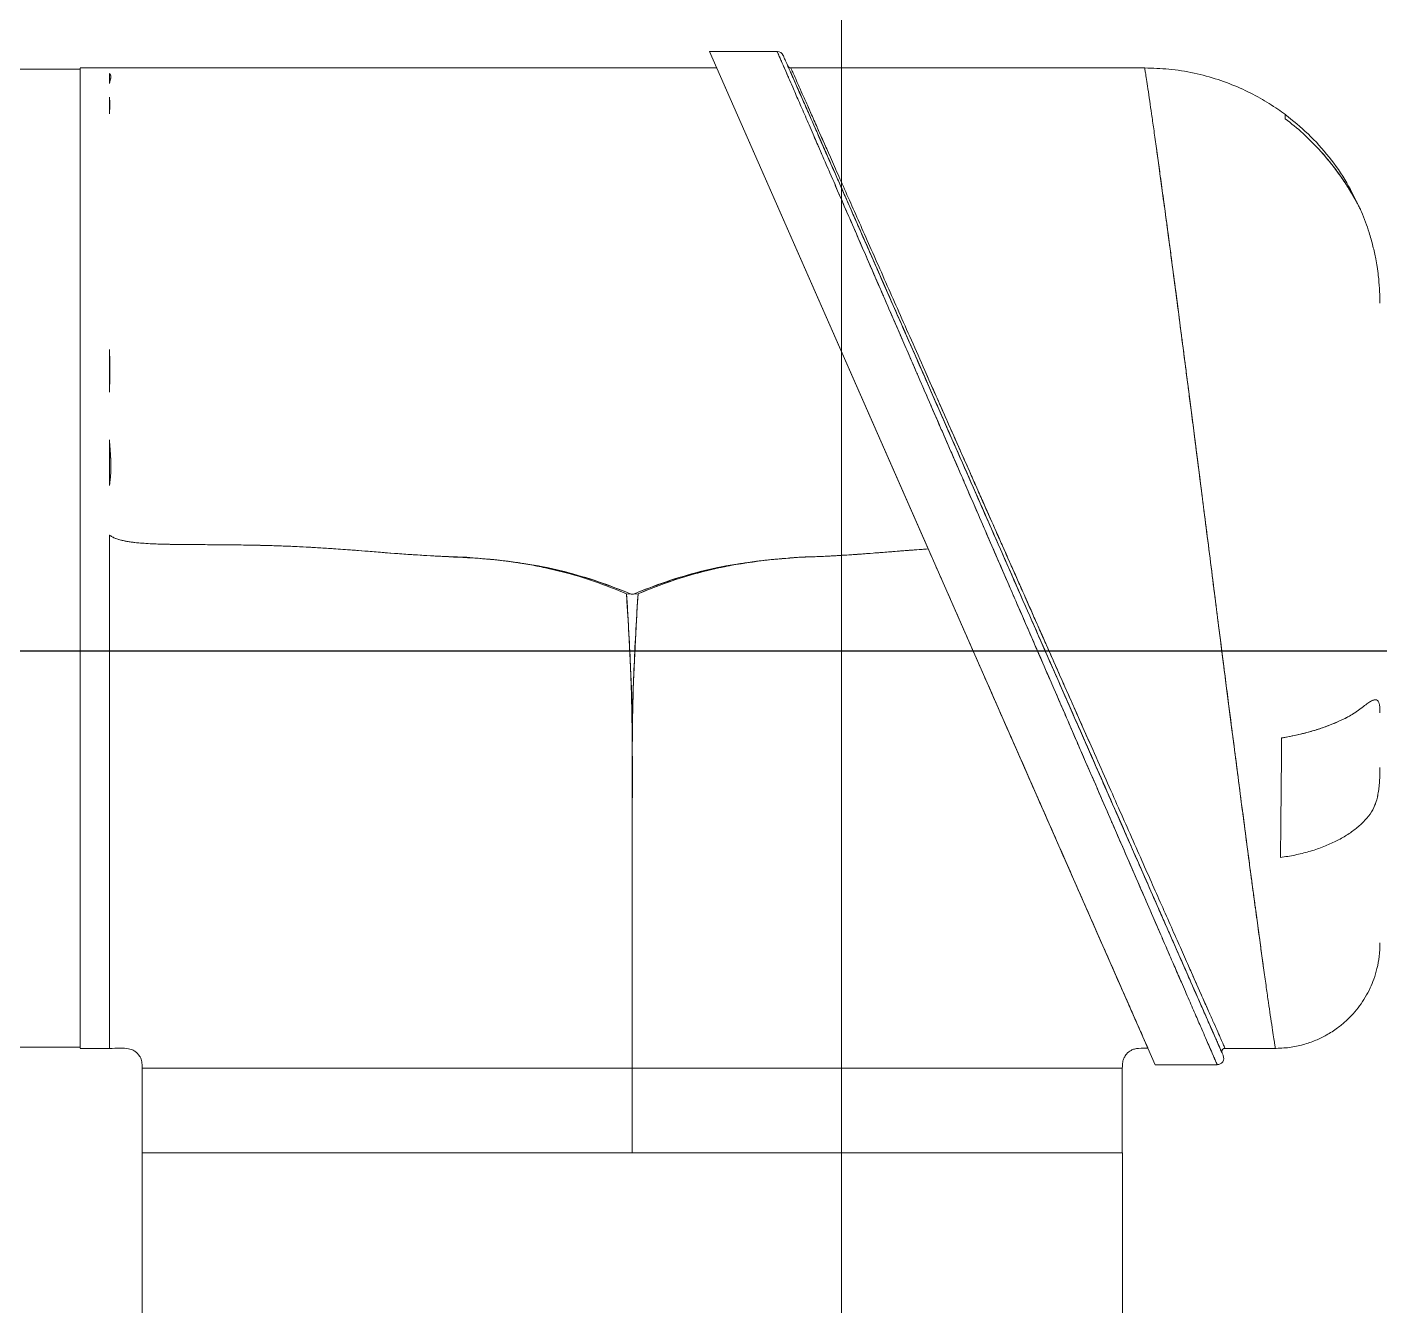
# Model space of a CAD drawing. Header units: millimetres. Extents: x 54 to 415, y 5 to 258.
# Drawn here: x 286.24 to 293.14, y 223.51 to 230.03 of the extents above; entities that cross this region are included whole.
import ezdxf

# ---------------------------------------------------------------- set-up
doc = ezdxf.new("R2010")
doc.units = ezdxf.units.MM
doc.linetypes.add('CENTERX2', pattern=[20.32, 12.7, -2.54, 2.54, -2.54])

msp = doc.modelspace()

# ---------------------------------------------------------------- linework, layer by layer
at = {"color": 7, "linetype": 'CENTERX2', "lineweight": 0}
msp.add_line((290.39194, 118.57538), (290.39194, 231.56864), dxfattribs=at)
at = {"color": 7, "linetype": 'Continuous', "lineweight": 15}
for p, q in [((290.06462, 229.90269), (289.71886, 229.90269)), ((291.99219, 224.73602), (289.71886, 229.90269)), ((286.50861, 229.81269), (286.15861, 229.81269)), ((289.75552, 229.81936), (286.50861, 229.81936)), ((286.50861, 229.81853), (286.50861, 224.82018)), ((286.50861, 229.81186), (286.50861, 224.82685)), ((286.65861, 229.79072), (286.65861, 229.74078)), ((286.65861, 229.74078), (286.65861, 229.79072)), ((290.83474, 227.3666), (289.75586, 229.8186)), ((291.93861, 229.81936), (290.13383, 229.81936)), ((286.65861, 229.67084), (286.65861, 229.58571)), ((286.65861, 229.58571), (286.65861, 229.67081)), ((286.65861, 228.38402), (286.65861, 228.1664)), ((286.65861, 228.1664), (286.65861, 228.38402)), ((286.65861, 227.92219), (286.65861, 227.69078)), ((286.65861, 227.69078), (286.65861, 227.92219)), ((286.65861, 227.43736), (286.65861, 227.31936)), ((286.65861, 227.31936), (286.65861, 227.43736)), ((290.11842, 227.31936), (290.02563, 227.31153)), ((290.02563, 227.31153), (290.02568, 227.3111)), ((289.31977, 227.13636), (289.29598, 227.13805)), ((289.31977, 227.13636), (289.29598, 227.13805)), ((289.33077, 227.13636), (289.31977, 227.13636)), ((289.31977, 227.13636), (289.33077, 227.13636)), ((289.33077, 227.13636), (289.35457, 227.13805)), ((289.35457, 227.13805), (289.33077, 227.13636)), ((295.53201, 226.84623), (285.25186, 226.84623)), ((295.53201, 226.84623), (285.25186, 226.84623)), ((295.35786, 226.84593), (285.42601, 226.84593)), ((286.15861, 224.82602), (286.50861, 224.82602)), ((286.50861, 224.81936), (286.65861, 224.81936)), ((292.34858, 224.81936), (292.60604, 224.81936)), ((286.82587, 224.71936), (286.82587, 224.28602)), ((289.32527, 224.28602), (289.32527, 224.71936)), ((291.82467, 224.28602), (291.82467, 224.71936)), ((291.99219, 224.73602), (292.30888, 224.73602)), ((286.82527, 224.28602), (286.82527, 206.09069)), ((286.82694, 224.28602), (291.8236, 224.28602)), ((291.82527, 206.09069), (291.82527, 224.28602))]:
    msp.add_line(p, q, dxfattribs=at)
at = {"color": 7, "linetype": 'CENTERX2', "lineweight": 0}
msp.add_circle((290.39194, 172.81069), 62.01667, dxfattribs=at)
at = {"color": 7, "linetype": 'Continuous', "lineweight": 15}
for centre, radius, start, end in [((290.06462, 229.86936), 0.03333, 23.749494, 90), ((290.13392, 229.83602), 0.01667, 203.749494, 270), ((292.34858, 224.80269), 0.01667, 90, 203.749494), ((292.30862, 224.76936), 0.03333, 270, 23.749494)]:
    msp.add_arc(centre, radius, start, end, dxfattribs=at)
for points, knots in [([(290.06462, 229.90269), (290.06485, 229.90217), (290.0653, 229.90113), (290.06895, 229.89274), (290.07477, 229.87933), (290.08408, 229.85789), (290.09805, 229.82573), (290.1181, 229.77958), (290.14291, 229.72244), (290.17264, 229.65401), (290.20739, 229.574), (290.24346, 229.49093), (290.27956, 229.40784), (290.3146, 229.32715), (290.35247, 229.23995), (290.39091, 229.15143), (290.42956, 229.06246), (290.46811, 228.97373), (290.50892, 228.87975), (290.55106, 228.7827), (290.58762, 228.69853), (290.61777, 228.62913), (290.6419, 228.57358), (290.66678, 228.5163), (290.6924, 228.45731), (290.71877, 228.39658), (290.74588, 228.33415), (290.78375, 228.24695), (290.83423, 228.13077), (290.8831, 228.01826), (290.91951, 227.93441), (290.94168, 227.88334), (290.96369, 227.83265), (290.98307, 227.78803), (291.00706, 227.73283), (291.03847, 227.6606), (291.08186, 227.56071), (291.13198, 227.44524), (291.16767, 227.36301), (291.18662, 227.31936)], [0, 0, 0, 0, 0.0277954, 0.0556409, 0.0835475, 0.111526, 0.1508139, 0.1904606, 0.2304941, 0.2716262, 0.3134406, 0.3559632, 0.3876388, 0.4199052, 0.4527709, 0.4862445, 0.5147742, 0.5439765, 0.5738553, 0.6044143, 0.6336571, 0.6494777, 0.6655969, 0.682015, 0.6987325, 0.7157495, 0.7330664, 0.7506835, 0.7875964, 0.8274433, 0.8405744, 0.8539956, 0.867707, 0.8803901, 0.8889238, 0.9108109, 0.9366195, 0.9663492, 1, 1, 1, 1]), ([(291.18662, 227.31936), (291.16856, 227.36096), (291.13443, 227.43958), (291.08634, 227.55041), (291.049, 227.63635), (291.0211, 227.70054), (291.00128, 227.74612), (290.97922, 227.79687), (290.95424, 227.85441), (290.92596, 227.91955), (290.8983, 227.98326), (290.87156, 228.04483), (290.84574, 228.10426), (290.82085, 228.16155), (290.79689, 228.21671), (290.7568, 228.309), (290.70216, 228.43485), (290.63512, 228.58921), (290.57038, 228.73821), (290.50804, 228.88179), (290.44818, 229.01962), (290.39194, 229.14906), (290.33945, 229.26995), (290.29081, 229.38193), (290.24678, 229.48328), (290.20739, 229.574), (290.17264, 229.65401), (290.14532, 229.71689), (290.12412, 229.76571), (290.1078, 229.8033), (290.09408, 229.83489), (290.08193, 229.86284), (290.07232, 229.88498), (290.06583, 229.89992), (290.06503, 229.90177), (290.06462, 229.90269)], [0, 0, 0, 0, 0.0320708, 0.0606012, 0.0855911, 0.0986598, 0.1104988, 0.1211082, 0.1382986, 0.1555751, 0.17238, 0.1887133, 0.2045753, 0.2199659, 0.2348853, 0.2493337, 0.2953807, 0.3393236, 0.3811684, 0.4268614, 0.4710509, 0.5137492, 0.5582404, 0.6016584, 0.6440233, 0.6865453, 0.7283611, 0.7694966, 0.7995611, 0.8294051, 0.8590406, 0.8884792, 0.9257646, 0.9629296, 1, 1, 1, 1]), ([(290.09514, 229.88278), (290.09559, 229.88174), (290.09651, 229.87965), (290.10399, 229.86265), (290.11592, 229.83555), (290.13261, 229.7976), (290.15395, 229.7491), (290.17987, 229.6902), (290.21019, 229.62128), (290.24485, 229.54253), (290.28368, 229.45427), (290.32648, 229.357), (290.3731, 229.25104), (290.42673, 229.12917), (290.48791, 228.9901), (290.5572, 228.83263), (290.63051, 228.66603), (290.70745, 228.49116), (290.78752, 228.30918), (290.87021, 228.12125), (290.95508, 227.92836), (291.04151, 227.73192), (291.12907, 227.53293), (291.21714, 227.33277), (291.30521, 227.13262), (291.39277, 226.93362), (291.4792, 226.73718), (291.56407, 226.54429), (291.64676, 226.35636), (291.72683, 226.17439), (291.80377, 225.99951), (291.87708, 225.83291), (291.94636, 225.67545), (292.00755, 225.53638), (292.06117, 225.41451), (292.1078, 225.30854), (292.1506, 225.21128), (292.18943, 225.12303), (292.22408, 225.04427), (292.2544, 224.97535), (292.28032, 224.91645), (292.30166, 224.86795), (292.31836, 224.83001), (292.33028, 224.80291), (292.33776, 224.78591), (292.33868, 224.78383), (292.33914, 224.78278)], [0, 0, 0, 0, 0.0199204, 0.0398135, 0.0597812, 0.0797996, 0.0998357, 0.1199893, 0.1402341, 0.1605318, 0.1809782, 0.201541, 0.2221754, 0.2429726, 0.2680817, 0.2933193, 0.3187887, 0.3443409, 0.3700669, 0.3959156, 0.42182, 0.4478711, 0.4739038, 0.5, 0.5261005, 0.5521317, 0.5781828, 0.6040886, 0.6299331, 0.6556633, 0.6812141, 0.7066834, 0.7319224, 0.7570274, 0.7778283, 0.7984627, 0.8190219, 0.8394719, 0.8597696, 0.8800107, 0.9001679, 0.9202041, 0.9402188, 0.9601883, 0.9800814, 1, 1, 1, 1]), ([(292.33914, 224.78278), (292.33868, 224.78383), (292.33776, 224.78591), (292.33028, 224.80291), (292.31835, 224.83001), (292.30166, 224.86796), (292.28032, 224.91646), (292.2544, 224.97536), (292.22408, 225.04428), (292.18942, 225.12304), (292.15059, 225.21129), (292.10779, 225.30856), (292.06117, 225.41452), (292.00755, 225.53639), (291.94636, 225.67546), (291.87707, 225.83293), (291.80376, 225.99953), (291.72682, 226.1744), (291.64675, 226.35638), (291.56406, 226.54431), (291.47919, 226.7372), (291.39276, 226.93364), (291.3052, 227.13264), (291.21713, 227.33279), (291.12906, 227.53294), (291.0415, 227.73194), (290.95507, 227.92838), (290.8702, 228.12127), (290.78751, 228.3092), (290.70744, 228.49117), (290.6305, 228.66605), (290.55719, 228.83265), (290.48791, 228.99011), (290.42672, 229.12918), (290.3731, 229.25105), (290.32647, 229.35702), (290.28367, 229.45428), (290.24484, 229.54253), (290.21019, 229.62129), (290.17987, 229.69021), (290.15395, 229.74911), (290.13261, 229.79761), (290.11591, 229.83555), (290.10399, 229.86265), (290.09651, 229.87965), (290.09559, 229.88174), (290.09514, 229.88278)], [0, 0, 0, 0, 0.0199204, 0.0398135, 0.0597812, 0.0797996, 0.0998357, 0.1199893, 0.1402341, 0.1605318, 0.1809782, 0.201541, 0.2221754, 0.2429726, 0.2680817, 0.2933193, 0.3187887, 0.3443409, 0.3700669, 0.3959156, 0.42182, 0.4478711, 0.4739038, 0.5, 0.5261005, 0.5521317, 0.5781828, 0.6040886, 0.6299331, 0.6556633, 0.6812141, 0.7066834, 0.7319224, 0.7570274, 0.7778283, 0.7984627, 0.8190219, 0.8394719, 0.8597696, 0.8800107, 0.9001679, 0.9202041, 0.9402188, 0.9601883, 0.9800814, 1, 1, 1, 1]), ([(286.65861, 229.74078), (286.65945, 229.74463), (286.66135, 229.75324), (286.66485, 229.76408), (286.66664, 229.77415), (286.66485, 229.78287), (286.6607, 229.78809), (286.65861, 229.79072)], [0, 0, 0, 0, 0.1900261, 0.4247654, 0.5979657, 0.7969509, 1, 1, 1, 1]), ([(286.65861, 229.79072), (286.6604, 229.78854), (286.66397, 229.78421), (286.66623, 229.77684), (286.66608, 229.76925), (286.6636, 229.76042), (286.66085, 229.75114), (286.65928, 229.74389), (286.65861, 229.74078)], [0, 0, 0, 0, 0.1694947, 0.3360776, 0.5003403, 0.6437695, 0.8469728, 1, 1, 1, 1]), ([(292.33333, 224.79598), (292.33317, 224.79633), (292.33287, 224.79703), (292.33038, 224.80269), (292.32631, 224.81193), (292.32028, 224.82562), (292.31209, 224.84424), (292.30172, 224.86781), (292.28941, 224.8958), (292.27522, 224.92804), (292.25922, 224.96441), (292.24134, 225.00504), (292.22084, 225.05164), (292.19752, 225.10462), (292.17119, 225.16448), (292.1427, 225.22921), (292.11332, 225.29599), (292.0834, 225.36399), (292.05326, 225.43249), (292.02168, 225.50427), (291.98866, 225.57932), (291.95046, 225.66613), (291.90662, 225.76578), (291.85613, 225.88052), (291.80298, 226.00132), (291.74032, 226.14372), (291.66783, 226.30848), (291.58477, 226.49724), (291.4983, 226.69377), (291.40912, 226.89645), (291.318, 227.10354), (291.22601, 227.3126), (291.13402, 227.52167), (291.04291, 227.72876), (290.96103, 227.91484), (290.8884, 228.07991), (290.8252, 228.22355), (290.7639, 228.36286), (290.7091, 228.4874), (290.6601, 228.59877), (290.61687, 228.69703), (290.57541, 228.79125), (290.53575, 228.88137), (290.49849, 228.96607), (290.46335, 229.04592), (290.43035, 229.12094), (290.39876, 229.19272), (290.36861, 229.26125), (290.33715, 229.33274), (290.30502, 229.40576), (290.27299, 229.47857), (290.24427, 229.54383), (290.21923, 229.60074), (290.19762, 229.64986), (290.17886, 229.69249), (290.16238, 229.72996), (290.14829, 229.76197), (290.13678, 229.78814), (290.12834, 229.80732), (290.12268, 229.82017), (290.11929, 229.82788), (290.11887, 229.82884), (290.11866, 229.82931)], [0, 0, 0, 0, 0.0115707, 0.0231344, 0.0347112, 0.0470727, 0.0601935, 0.0733341, 0.0865229, 0.0995505, 0.1125904, 0.1256694, 0.1388143, 0.1535547, 0.1683201, 0.1831469, 0.1980711, 0.2113084, 0.2245619, 0.2378554, 0.2512127, 0.264657, 0.2825959, 0.3006345, 0.3193943, 0.3382522, 0.3642436, 0.3906775, 0.4175159, 0.4448412, 0.4723524, 0.4999971, 0.5276263, 0.5551377, 0.5824783, 0.6026072, 0.6226947, 0.6422505, 0.6617501, 0.6768307, 0.6918626, 0.70659, 0.7209872, 0.7353487, 0.7487824, 0.7621344, 0.7754279, 0.7886867, 0.8019347, 0.8189672, 0.8358908, 0.8527592, 0.8687015, 0.8836635, 0.8985761, 0.9134796, 0.9288451, 0.9441668, 0.9594904, 0.9730021, 0.9864947, 1, 1, 1, 1]), ([(290.11866, 229.82931), (290.11882, 229.82896), (290.11912, 229.82826), (290.12162, 229.8226), (290.12568, 229.81335), (290.13171, 229.79967), (290.1399, 229.78105), (290.15027, 229.75748), (290.16258, 229.72949), (290.17677, 229.69725), (290.19277, 229.66087), (290.21065, 229.62024), (290.23115, 229.57365), (290.25447, 229.52066), (290.2808, 229.46081), (290.30929, 229.39607), (290.33867, 229.3293), (290.36859, 229.2613), (290.39873, 229.19279), (290.43031, 229.12102), (290.46333, 229.04597), (290.50153, 228.95915), (290.54538, 228.85951), (290.59586, 228.74477), (290.64901, 228.62397), (290.71167, 228.48156), (290.78417, 228.3168), (290.86722, 228.12804), (290.95369, 227.93152), (291.04287, 227.72883), (291.13399, 227.52175), (291.22598, 227.31268), (291.31797, 227.10362), (291.40908, 226.89653), (291.49096, 226.71045), (291.56359, 226.54538), (291.62679, 226.40174), (291.68809, 226.26243), (291.74289, 226.13788), (291.79189, 226.02651), (291.83512, 225.92826), (291.87658, 225.83404), (291.91624, 225.74391), (291.9535, 225.65922), (291.98864, 225.57937), (292.02165, 225.50435), (292.05323, 225.43257), (292.08338, 225.36404), (292.11484, 225.29255), (292.14697, 225.21952), (292.179, 225.14672), (292.20772, 225.08146), (292.23276, 225.02455), (292.25437, 224.97543), (292.27313, 224.9328), (292.28961, 224.89533), (292.3037, 224.86332), (292.31521, 224.83715), (292.32365, 224.81797), (292.32931, 224.80511), (292.3327, 224.7974), (292.33312, 224.79645), (292.33333, 224.79598)], [0, 0, 0, 0, 0.0115707, 0.0231344, 0.0347112, 0.0470727, 0.0601935, 0.0733341, 0.0865229, 0.0995505, 0.1125904, 0.1256694, 0.1388143, 0.1535547, 0.1683201, 0.1831469, 0.1980711, 0.2113084, 0.2245619, 0.2378554, 0.2512127, 0.264657, 0.2825959, 0.3006345, 0.3193943, 0.3382522, 0.3642436, 0.3906775, 0.4175159, 0.4448412, 0.4723524, 0.4999971, 0.5276263, 0.5551377, 0.5824783, 0.6026072, 0.6226947, 0.6422505, 0.6617501, 0.6768307, 0.6918626, 0.70659, 0.7209872, 0.7353487, 0.7487824, 0.7621344, 0.7754279, 0.7886867, 0.8019347, 0.8189672, 0.8358908, 0.8527592, 0.8687015, 0.8836635, 0.8985761, 0.9134796, 0.9288451, 0.9441668, 0.9594904, 0.9730021, 0.9864947, 1, 1, 1, 1]), ([(290.21821, 229.62905), (290.20934, 229.64909), (290.19168, 229.68895), (290.1709, 229.73588), (290.15437, 229.77318), (290.14266, 229.79962), (290.13529, 229.81627), (290.13437, 229.81833), (290.13392, 229.81936)], [0, 0, 0, 0, 0.1689765, 0.3362025, 0.5018021, 0.6684516, 0.8344719, 1, 1, 1, 1]), ([(290.13392, 229.81936), (290.13437, 229.81833), (290.13529, 229.81627), (290.14266, 229.79962), (290.15437, 229.77318), (290.17089, 229.73588), (290.19168, 229.68895), (290.20934, 229.64909), (290.21821, 229.62905)], [0, 0, 0, 0, 0.165523, 0.3315433, 0.4981979, 0.6637894, 0.8310153, 1, 1, 1, 1]), ([(292.27194, 227.31936), (292.26444, 227.3783), (292.25, 227.49191), (292.22927, 227.65514), (292.21027, 227.8043), (292.1936, 227.93456), (292.17913, 228.04712), (292.16943, 228.12228), (292.16333, 228.16947), (292.16039, 228.19218), (292.15755, 228.21416), (292.1548, 228.23544), (292.15214, 228.256), (292.14244, 228.33107), (292.12623, 228.45629), (292.10436, 228.62406), (292.08838, 228.74558), (292.07755, 228.82732), (292.0713, 228.87443), (292.06522, 228.91999), (292.05934, 228.96401), (292.05363, 229.00652), (292.04812, 229.04753), (292.03874, 229.11703), (292.02603, 229.21082), (292.01083, 229.32205), (291.99708, 229.42157), (291.98477, 229.50941), (291.97391, 229.58571), (291.96388, 229.65485), (291.95502, 229.71457), (291.94771, 229.76254), (291.94248, 229.7958), (291.93933, 229.81514), (291.93825, 229.82144), (291.93933, 229.81514), (291.94248, 229.79581), (291.94771, 229.76254), (291.95502, 229.71458), (291.96388, 229.65487), (291.9739, 229.58573), (291.98477, 229.50944), (291.99468, 229.43868), (292.00289, 229.3795), (292.00887, 229.33616), (292.01512, 229.29067), (292.02163, 229.24303), (292.0284, 229.19324), (292.03545, 229.14132), (292.04553, 229.06674), (292.05926, 228.96475), (292.07728, 228.82958), (292.09459, 228.69847), (292.11071, 228.57532), (292.1216, 228.49177), (292.12915, 228.43359), (292.13313, 228.40289), (292.13716, 228.37178), (292.14124, 228.34027), (292.14537, 228.30835), (292.15212, 228.25611), (292.16212, 228.17885), (292.176, 228.07142), (292.19168, 227.9495), (292.20918, 227.81284), (292.22847, 227.66136), (292.24957, 227.49523), (292.2643, 227.37947), (292.27194, 227.31936)], [0, 0, 0, 0, 0.0225985, 0.0435568, 0.062875, 0.0805528, 0.0947526, 0.1076819, 0.1108584, 0.1139477, 0.1169498, 0.1198648, 0.1226926, 0.1254333, 0.1509364, 0.1754597, 0.1990036, 0.2067127, 0.2143108, 0.2217978, 0.2291738, 0.2364388, 0.2435928, 0.2506359, 0.2735878, 0.2961412, 0.318297, 0.3400563, 0.3614202, 0.3823898, 0.4070328, 0.4311122, 0.4546305, 0.4775903, 0.4999944, 0.5223962, 0.5453543, 0.5688713, 0.59295, 0.6175927, 0.6385625, 0.6599269, 0.6816871, 0.6911358, 0.7006576, 0.7102524, 0.7199205, 0.7296618, 0.7394764, 0.7493644, 0.7705973, 0.7928105, 0.8160043, 0.8318518, 0.8481269, 0.8524606, 0.8568236, 0.8612159, 0.8656376, 0.8700887, 0.8745691, 0.8873614, 0.9018626, 0.9180727, 0.9359916, 0.9556192, 0.9769554, 1, 1, 1, 1]), ([(292.65623, 229.58113), (292.64351, 229.59039), (292.60208, 229.62054), (292.52603, 229.6676), (292.4242, 229.71883), (292.31153, 229.76221), (292.18961, 229.79501), (292.06421, 229.81562), (291.97963, 229.81814), (291.93869, 229.81936)], [0, 0, 0, 0, 0.0613716, 0.1999284, 0.3483877, 0.5055929, 0.6701229, 0.8403226, 1, 1, 1, 1]), ([(286.65861, 229.58571), (286.65904, 229.59348), (286.65991, 229.60899), (286.66074, 229.62969), (286.66008, 229.65055), (286.65915, 229.66343), (286.65861, 229.67084)], [0, 0, 0, 0, 0.2504984, 0.5005375, 0.7126172, 1, 1, 1, 1]), ([(286.65861, 229.67081), (286.65899, 229.66569), (286.65969, 229.65631), (286.66035, 229.64277), (286.66063, 229.62867), (286.65997, 229.61034), (286.65911, 229.59486), (286.65861, 229.58571)], [0, 0, 0, 0, 0.1997356, 0.3662205, 0.4994672, 0.7040135, 1, 1, 1, 1]), ([(290.45825, 229.08712), (290.44122, 229.12558), (290.40755, 229.2016), (290.36177, 229.30495), (290.31957, 229.4002), (290.28146, 229.48628), (290.24706, 229.56394), (290.22777, 229.60747), (290.21821, 229.62905)], [0, 0, 0, 0, 0.1720422, 0.3400648, 0.50414, 0.6722081, 0.8374619, 1, 1, 1, 1]), ([(290.21821, 229.62905), (290.22529, 229.61307), (290.23954, 229.5809), (290.26399, 229.52572), (290.29084, 229.46508), (290.32311, 229.39222), (290.36177, 229.30496), (290.40755, 229.2016), (290.44121, 229.12558), (290.45825, 229.08712)], [0, 0, 0, 0, 0.12165203, 0.24482155, 0.36955105, 0.49588144, 0.65994431, 0.82795976, 1, 1, 1, 1]), ([(292.65497, 229.56037), (292.655, 229.56654), (292.65505, 229.57889), (292.65505, 229.58357), (292.65505, 229.57889), (292.655, 229.56654), (292.65497, 229.56037)], [0, 0, 0, 0, 0.250065, 0.5, 0.749935, 1, 1, 1, 1]), ([(293.04015, 229.09537), (293.01775, 229.14233), (292.97258, 229.237), (292.88139, 229.36667), (292.77649, 229.4845), (292.69499, 229.54994), (292.65503, 229.58203)], [0, 0, 0, 0, 0.24840408, 0.50087825, 0.75528907, 1, 1, 1, 1]), ([(292.65497, 229.56037), (292.68622, 229.53598), (292.74789, 229.48786), (292.80185, 229.43128), (292.82846, 229.40338)], [0, 0, 0, 0, 0.5067369, 1, 1, 1, 1]), ([(292.82846, 229.40338), (292.80185, 229.43128), (292.74789, 229.48786), (292.68622, 229.53598), (292.65497, 229.56037)], [0, 0, 0, 0, 0.4932631, 1, 1, 1, 1]), ([(292.82846, 229.40338), (292.83882, 229.39176), (292.85903, 229.36909), (292.88694, 229.33514), (292.91341, 229.30106), (292.93805, 229.26721), (292.96059, 229.23418), (292.97884, 229.20574), (292.99351, 229.18167), (293.00536, 229.16134), (293.01545, 229.14332), (293.02658, 229.12266), (293.03605, 229.10413), (293.03992, 229.09624), (293.03628, 229.10366), (293.027, 229.12186), (293.01596, 229.14238), (293.00591, 229.16037), (292.9941, 229.18067), (292.97948, 229.20473), (292.96126, 229.23317), (292.93873, 229.26626), (292.90994, 229.30581), (292.87355, 229.35234), (292.84386, 229.38595), (292.82846, 229.40338)], [0, 0, 0, 0, 0.0435229, 0.0848945, 0.1243901, 0.1680293, 0.2095012, 0.2493482, 0.2810222, 0.3118802, 0.3433475, 0.3742458, 0.4365353, 0.4990987, 0.5615117, 0.6239016, 0.654977, 0.6866423, 0.717561, 0.7493154, 0.7892604, 0.8308421, 0.8746111, 0.9349944, 1, 1, 1, 1]), ([(293.13861, 228.62032), (293.13815, 228.64502), (293.13729, 228.6918), (293.13147, 228.75375), (293.12456, 228.80412), (293.11577, 228.8544), (293.10293, 228.91255), (293.08009, 228.99334), (293.05726, 229.05571), (293.04046, 229.09464), (293.03862, 229.09891)], [0, 0, 0, 0, 0.1504806, 0.2850647, 0.3789009, 0.4602688, 0.5960219, 0.7416073, 0.9716894, 1, 1, 1, 1]), ([(290.81749, 228.27606), (290.79448, 228.32804), (290.74944, 228.42973), (290.68568, 228.5737), (290.6244, 228.71199), (290.56585, 228.84422), (290.50969, 228.97101), (290.47521, 229.04884), (290.45825, 229.08712)], [0, 0, 0, 0, 0.1755891, 0.3435394, 0.5038742, 0.6745795, 0.8399399, 1, 1, 1, 1]), ([(290.45825, 229.08712), (290.47521, 229.04884), (290.50969, 228.97101), (290.56585, 228.84423), (290.6244, 228.71199), (290.68567, 228.5737), (290.74944, 228.42973), (290.79447, 228.32804), (290.81749, 228.27606)], [0, 0, 0, 0, 0.1600562, 0.3254166, 0.4961258, 0.6564532, 0.8244036, 1, 1, 1, 1]), ([(286.65861, 228.1664), (286.6591, 228.18099), (286.66001, 228.20784), (286.66083, 228.24435), (286.66114, 228.28063), (286.66023, 228.32663), (286.65922, 228.36236), (286.65861, 228.38402)], [0, 0, 0, 0, 0.1977651, 0.3641393, 0.4991444, 0.6962288, 1, 1, 1, 1]), ([(286.65861, 228.38402), (286.65912, 228.36615), (286.66016, 228.33044), (286.66128, 228.27876), (286.66053, 228.22418), (286.6593, 228.1874), (286.65861, 228.1664)], [0, 0, 0, 0, 0.2507541, 0.5008617, 0.7150975, 1, 1, 1, 1]), ([(290.81749, 228.27606), (290.83131, 228.24487), (290.85971, 228.18077), (290.9042, 228.08038), (290.9515, 227.97357), (290.99996, 227.86412), (291.04297, 227.76701), (291.0802, 227.68297), (291.11133, 227.61267), (291.14115, 227.54536), (291.17099, 227.47801), (291.20403, 227.4034), (291.22815, 227.34893), (291.24125, 227.31936)], [0, 0, 0, 0, 0.1019158, 0.2094517, 0.3226104, 0.4413943, 0.5536103, 0.6254209, 0.7020699, 0.7708625, 0.8328716, 0.9092509, 1, 1, 1, 1]), ([(291.24125, 227.31936), (291.22989, 227.345), (291.2087, 227.39286), (291.17921, 227.45945), (291.15424, 227.5158), (291.12932, 227.57205), (291.1007, 227.63669), (291.06782, 227.71092), (291.03257, 227.79049), (290.98757, 227.8921), (290.93366, 228.01387), (290.87363, 228.14937), (290.83577, 228.23482), (290.81749, 228.27606)], [0, 0, 0, 0, 0.0786907, 0.1468482, 0.2044723, 0.2519548, 0.320018, 0.4038329, 0.4816221, 0.5672891, 0.7211644, 0.8653995, 1, 1, 1, 1]), ([(286.65861, 227.69078), (286.66013, 227.70244), (286.66312, 227.72528), (286.66561, 227.75895), (286.66652, 227.79034), (286.66562, 227.82202), (286.6633, 227.85652), (286.66069, 227.89062), (286.6592, 227.91318), (286.65861, 227.92219)], [0, 0, 0, 0, 0.1508086, 0.2954132, 0.4341295, 0.5554576, 0.7049252, 0.8822476, 1, 1, 1, 1]), ([(286.65861, 227.92219), (286.65934, 227.91119), (286.66113, 227.88435), (286.66409, 227.84608), (286.66642, 227.80643), (286.66619, 227.76971), (286.66377, 227.73081), (286.66035, 227.70434), (286.65861, 227.69078)], [0, 0, 0, 0, 0.14376595, 0.35099811, 0.49861824, 0.65769328, 0.82464793, 1, 1, 1, 1]), ([(288.53161, 227.31936), (288.46851, 227.32248), (288.34533, 227.32859), (288.15738, 227.33978), (287.96958, 227.35514), (287.77968, 227.36972), (287.62909, 227.37807), (287.51558, 227.38244), (287.43723, 227.38473), (287.36424, 227.38627), (287.29121, 227.38721), (287.21276, 227.38788), (287.13577, 227.38833), (287.07018, 227.3887), (287.02203, 227.3891), (286.9761, 227.38972), (286.93093, 227.3907), (286.88701, 227.3922), (286.8466, 227.3942), (286.80753, 227.3971), (286.77506, 227.4007), (286.74891, 227.40467), (286.72964, 227.40837), (286.70713, 227.41392), (286.68255, 227.42172), (286.66604, 227.4325), (286.65861, 227.43736)], [0, 0, 0, 0, 0.1006983, 0.1965556, 0.3000705, 0.4010047, 0.5001025, 0.5404166, 0.5820535, 0.6250165, 0.6567805, 0.6984579, 0.7500492, 0.7794855, 0.8029945, 0.8268025, 0.8526842, 0.8750075, 0.8968386, 0.9171625, 0.9374359, 0.9488966, 0.9593069, 0.9686872, 0.9858903, 1, 1, 1, 1]), ([(286.65861, 227.43736), (286.66328, 227.4341), (286.67327, 227.42711), (286.69131, 227.41923), (286.73557, 227.40497), (286.80787, 227.39619), (286.90619, 227.39101), (287.00398, 227.38916), (287.11018, 227.38844), (287.20825, 227.38793), (287.29445, 227.38717), (287.36658, 227.38623), (287.43894, 227.38469), (287.51649, 227.38241), (287.5912, 227.37953), (287.66455, 227.376), (287.73799, 227.3718), (287.80429, 227.36749), (287.86278, 227.36323), (287.91796, 227.359), (287.9835, 227.35392), (288.05562, 227.34823), (288.13291, 227.34223), (288.20585, 227.33696), (288.27886, 227.33222), (288.33359, 227.3294), (288.37457, 227.32763), (288.40095, 227.3266), (288.42735, 227.32567), (288.45232, 227.32487), (288.47543, 227.32431), (288.50141, 227.32203), (288.51994, 227.32039), (288.53158, 227.31936)], [0, 0, 0, 0, 0.0090666, 0.019407, 0.0311964, 0.0831447, 0.1345425, 0.188352, 0.2389501, 0.3038203, 0.3446557, 0.3763433, 0.4187933, 0.4600107, 0.4999986, 0.5379627, 0.5770442, 0.6172459, 0.6438446, 0.670519, 0.7054442, 0.7486201, 0.7858294, 0.8290053, 0.8651635, 0.9024481, 0.9163428, 0.9305397, 0.9445316, 0.9584483, 0.9703505, 0.9813692, 1, 1, 1, 1]), ([(290.02568, 227.3111), (290.05344, 227.31354), (290.10729, 227.31827), (290.18818, 227.32548), (290.26858, 227.32685), (290.34958, 227.33103), (290.42196, 227.33533), (290.48973, 227.34019), (290.55713, 227.34525), (290.63529, 227.3514), (290.71348, 227.35754), (290.78088, 227.36271), (290.81906, 227.36546), (290.83474, 227.3666)], [0, 0, 0, 0, 0.1031012, 0.1999687, 0.3002699, 0.4003905, 0.4999597, 0.5684443, 0.6517212, 0.7499848, 0.8584084, 0.9418491, 1, 1, 1, 1]), ([(290.83474, 227.3666), (290.82028, 227.36556), (290.78699, 227.36319), (290.73054, 227.35888), (290.66585, 227.35381), (290.60036, 227.34864), (290.54125, 227.34409), (290.48577, 227.33992), (290.43452, 227.33628), (290.38537, 227.33316), (290.34128, 227.33065), (290.29803, 227.32854), (290.254, 227.32673), (290.20893, 227.3252), (290.16335, 227.32378), (290.1334, 227.32083), (290.11842, 227.31936)], [0, 0, 0, 0, 0.06057867, 0.13943936, 0.23658275, 0.33170564, 0.41393585, 0.48428915, 0.56420104, 0.6286021, 0.69010557, 0.74871468, 0.80952704, 0.8742567, 0.93714598, 1, 1, 1, 1]), ([(290.11902, 227.31936), (290.13977, 227.32123), (290.18403, 227.32522), (290.2504, 227.32626), (290.31731, 227.32943), (290.3837, 227.33303), (290.44751, 227.33717), (290.50967, 227.34167), (290.57351, 227.34655), (290.64077, 227.35182), (290.70928, 227.35722), (290.77327, 227.36209), (290.81453, 227.36512), (290.83474, 227.3666)], [0, 0, 0, 0, 0.0870678, 0.1858027, 0.2774271, 0.3672482, 0.4638506, 0.5448149, 0.6278933, 0.7315982, 0.8269843, 0.9152671, 1, 1, 1, 1]), ([(290.83474, 227.3666), (290.86716, 227.29291), (290.93223, 227.14502), (291.03016, 226.92245), (291.12802, 226.70004), (291.22364, 226.48273), (291.31587, 226.2731), (291.4046, 226.07146), (291.49038, 225.8765), (291.57018, 225.69514), (291.64317, 225.52925), (291.70944, 225.37864), (291.77008, 225.24081), (291.82192, 225.12299), (291.86482, 225.02549), (291.89567, 224.95538), (291.91801, 224.9046), (291.93375, 224.86883), (291.94539, 224.84239), (291.95283, 224.82548), (291.95615, 224.81793), (291.95412, 224.82254), (291.94559, 224.84192), (291.93073, 224.8757), (291.90978, 224.92331), (291.88291, 224.98438), (291.85025, 225.0586), (291.81194, 225.14568), (291.76769, 225.24626), (291.71762, 225.36003), (291.66167, 225.4872), (291.60066, 225.62586), (291.53376, 225.77791), (291.46134, 225.94251), (291.38325, 226.11997), (291.30112, 226.30663), (291.21439, 226.50374), (291.12382, 226.70958), (291.02944, 226.92409), (290.93278, 227.14377), (290.86749, 227.29215), (290.83474, 227.3666)], [0, 0, 0, 0, 0.0290508, 0.0583024, 0.0881904, 0.1183002, 0.1473037, 0.1765166, 0.206406, 0.2365373, 0.2645582, 0.2927937, 0.3217389, 0.350945, 0.3769058, 0.4030761, 0.4215627, 0.4400488, 0.4587071, 0.4773653, 0.4961595, 0.5188559, 0.5415528, 0.5642454, 0.586939, 0.6096245, 0.6324556, 0.6555753, 0.678835, 0.7030619, 0.7274365, 0.7522579, 0.7772263, 0.8036435, 0.8302271, 0.8573207, 0.8845851, 0.9129493, 0.9415033, 0.9706503, 1, 1, 1, 1]), ([(288.53212, 227.31931), (288.53203, 227.31932), (288.53185, 227.31933), (288.53167, 227.31935), (288.53158, 227.31936)], [0, 0, 0, 0, 0.4999851, 1, 1, 1, 1]), ([(288.53161, 227.31936), (288.53169, 227.31935), (288.53186, 227.31933), (288.53203, 227.31932), (288.53212, 227.31931)], [0, 0, 0, 0, 0.500014, 1, 1, 1, 1]), ([(288.62489, 227.31132), (288.60816, 227.31281), (288.58246, 227.3151), (288.55152, 227.31761), (288.53734, 227.31885), (288.53212, 227.31931)], [0, 0, 0, 0, 0.5411002, 0.8313252, 1, 1, 1, 1]), ([(288.53212, 227.31931), (288.53731, 227.31885), (288.55152, 227.31761), (288.57492, 227.31569), (288.60065, 227.31354), (288.61736, 227.31201), (288.62489, 227.31132)], [0, 0, 0, 0, 0.1680177, 0.4594219, 0.7563244, 1, 1, 1, 1]), ([(289.31977, 227.13636), (289.24554, 227.16492), (289.09604, 227.22242), (288.86289, 227.28152), (288.70386, 227.30143), (288.62489, 227.31132)], [0, 0, 0, 0, 0.33172786, 0.66813012, 1, 1, 1, 1]), ([(288.62489, 227.31132), (288.6523, 227.30817), (288.70996, 227.30154), (288.79572, 227.288), (288.88246, 227.27073), (288.99492, 227.24375), (289.13433, 227.20277), (289.24193, 227.15969), (289.29598, 227.13805)], [0, 0, 0, 0, 0.1189687, 0.250282, 0.3742966, 0.5002526, 0.7490056, 1, 1, 1, 1]), ([(288.62489, 227.31132), (288.68451, 227.30442), (288.8037, 227.29063), (288.97989, 227.25183), (289.1529, 227.2023), (289.26437, 227.15825), (289.31977, 227.13636)], [0, 0, 0, 0, 0.2502094, 0.5001679, 0.7515877, 1, 1, 1, 1]), ([(289.29598, 227.13805), (289.24195, 227.15968), (289.13436, 227.20275), (288.98573, 227.24649), (288.85346, 227.27731), (288.7392, 227.29795), (288.66254, 227.30692), (288.62489, 227.31132)], [0, 0, 0, 0, 0.2509349, 0.4996492, 0.6672009, 0.8365384, 1, 1, 1, 1]), ([(290.02563, 227.31153), (289.96607, 227.30455), (289.8469, 227.29058), (289.6707, 227.25186), (289.49764, 227.2023), (289.38617, 227.15825), (289.33077, 227.13636)], [0, 0, 0, 0, 0.2500242, 0.500187, 0.751597, 1, 1, 1, 1]), ([(289.33077, 227.13636), (289.405, 227.16492), (289.55451, 227.22242), (289.78765, 227.28152), (289.94668, 227.30143), (290.02566, 227.31132)], [0, 0, 0, 0, 0.3317283, 0.6681306, 1, 1, 1, 1]), ([(289.35457, 227.13805), (289.39716, 227.15537), (289.47546, 227.1872), (289.58537, 227.22298), (289.66631, 227.24577), (289.72459, 227.26031), (289.76708, 227.27008), (289.80975, 227.27902), (289.85881, 227.28832), (289.9102, 227.29681), (289.95974, 227.30375), (289.99686, 227.30825), (290.01746, 227.31045), (290.02566, 227.31132)], [0, 0, 0, 0, 0.1982502, 0.3644323, 0.4981128, 0.5607915, 0.6234463, 0.6860974, 0.7487658, 0.8387683, 0.910677, 0.964438, 1, 1, 1, 1]), ([(290.02568, 227.3111), (289.94862, 227.30097), (289.79467, 227.28073), (289.56957, 227.22212), (289.42596, 227.16597), (289.35457, 227.13805)], [0, 0, 0, 0, 0.3350432, 0.6694119, 1, 1, 1, 1]), ([(290.02566, 227.31132), (290.03717, 227.31242), (290.06807, 227.31538), (290.09901, 227.31778), (290.11843, 227.31929)], [0, 0, 0, 0, 0.3726892, 1, 1, 1, 1]), ([(290.11843, 227.31929), (290.11853, 227.3193), (290.11873, 227.31932), (290.11893, 227.31935), (290.11902, 227.31936)], [0, 0, 0, 0, 0.49998381, 1, 1, 1, 1]), ([(291.18662, 227.31936), (291.20469, 227.27775), (291.23881, 227.19914), (291.28691, 227.0883), (291.32425, 227.00236), (291.35215, 226.93817), (291.37197, 226.89259), (291.39403, 226.84184), (291.41901, 226.7843), (291.44729, 226.71917), (291.47495, 226.65545), (291.50169, 226.59388), (291.52751, 226.53445), (291.5524, 226.47716), (291.57636, 226.422), (291.61645, 226.32971), (291.67109, 226.20386), (291.73813, 226.04951), (291.80287, 225.9005), (291.86521, 225.75692), (291.92507, 225.6191), (291.98131, 225.48965), (292.0338, 225.36876), (292.08244, 225.25678), (292.12647, 225.15543), (292.16586, 225.06472), (292.20061, 224.9847), (292.22793, 224.92182), (292.24913, 224.873), (292.26545, 224.83541), (292.27917, 224.80383), (292.29132, 224.77588), (292.30093, 224.75373), (292.30742, 224.73879), (292.30822, 224.73695), (292.30862, 224.73602)], [0, 0, 0, 0, 0.0320708, 0.0606012, 0.0855911, 0.0986598, 0.1104988, 0.1211082, 0.1382986, 0.1555751, 0.17238, 0.1887133, 0.2045753, 0.2199659, 0.2348853, 0.2493337, 0.2953807, 0.3393236, 0.3811684, 0.4268614, 0.4710509, 0.5137492, 0.5582404, 0.6016584, 0.6440233, 0.6865453, 0.7283611, 0.7694966, 0.7995611, 0.8294051, 0.8590406, 0.8884792, 0.9257646, 0.9629296, 1, 1, 1, 1]), ([(292.30862, 224.73602), (292.3084, 224.73654), (292.30795, 224.73758), (292.3043, 224.74597), (292.29848, 224.75938), (292.28917, 224.78082), (292.27519, 224.81298), (292.25515, 224.85913), (292.23034, 224.91628), (292.20061, 224.9847), (292.16586, 225.06471), (292.12979, 225.14778), (292.09369, 225.23088), (292.05865, 225.31156), (292.02078, 225.39876), (291.98234, 225.48728), (291.94369, 225.57626), (291.90514, 225.66498), (291.86433, 225.75896), (291.82219, 225.85601), (291.78563, 225.94018), (291.75548, 226.00958), (291.73135, 226.06513), (291.70647, 226.12241), (291.68085, 226.18141), (291.65448, 226.24213), (291.62737, 226.30457), (291.5895, 226.39177), (291.53902, 226.50794), (291.49015, 226.62045), (291.45374, 226.70431), (291.43157, 226.75537), (291.40956, 226.80606), (291.39018, 226.85068), (291.36619, 226.90588), (291.33478, 226.97811), (291.29138, 227.078), (291.24127, 227.19347), (291.20558, 227.2757), (291.18662, 227.31936)], [0, 0, 0, 0, 0.0277954, 0.0556409, 0.0835475, 0.111526, 0.1508139, 0.1904606, 0.2304941, 0.2716262, 0.3134406, 0.3559632, 0.3876388, 0.4199052, 0.4527709, 0.4862445, 0.5147742, 0.5439765, 0.5738553, 0.6044143, 0.6336571, 0.6494777, 0.6655969, 0.682015, 0.6987325, 0.7157495, 0.7330664, 0.7506835, 0.7875964, 0.8274433, 0.8405744, 0.8539956, 0.867707, 0.8803901, 0.8889238, 0.9108109, 0.9366195, 0.9663492, 1, 1, 1, 1]), ([(291.24125, 227.31936), (291.25261, 227.29371), (291.2738, 227.24585), (291.30329, 227.17926), (291.32826, 227.12291), (291.35318, 227.06666), (291.3818, 227.00203), (291.41468, 226.9278), (291.44993, 226.84822), (291.49493, 226.74661), (291.54885, 226.62484), (291.60887, 226.48934), (291.64673, 226.4039), (291.66501, 226.36265)], [0, 0, 0, 0, 0.0786907, 0.1468482, 0.2044723, 0.2519548, 0.320018, 0.4038329, 0.4816221, 0.5672891, 0.7211644, 0.8653995, 1, 1, 1, 1]), ([(291.66501, 226.36265), (291.65119, 226.39384), (291.62279, 226.45794), (291.5783, 226.55834), (291.531, 226.66514), (291.48254, 226.77459), (291.43953, 226.8717), (291.4023, 226.95574), (291.37117, 227.02604), (291.34135, 227.09336), (291.31151, 227.1607), (291.27847, 227.23531), (291.25435, 227.28978), (291.24125, 227.31936)], [0, 0, 0, 0, 0.1019158, 0.2094517, 0.3226104, 0.4413943, 0.5536103, 0.6254209, 0.7020699, 0.7708625, 0.8328716, 0.9092509, 1, 1, 1, 1]), ([(292.27194, 227.31936), (292.27944, 227.26041), (292.29388, 227.1468), (292.31461, 226.98358), (292.33361, 226.83442), (292.35028, 226.70415), (292.36475, 226.59159), (292.37445, 226.51643), (292.38055, 226.46924), (292.38349, 226.44654), (292.38633, 226.42455), (292.38908, 226.40328), (292.39174, 226.38271), (292.40144, 226.30765), (292.41765, 226.18242), (292.43952, 226.01465), (292.4555, 225.89313), (292.46633, 225.81139), (292.47258, 225.76428), (292.47866, 225.71873), (292.48454, 225.6747), (292.49025, 225.63219), (292.49576, 225.59118), (292.50514, 225.52169), (292.51785, 225.42789), (292.53305, 225.31667), (292.5468, 225.21714), (292.55911, 225.1293), (292.56997, 225.053), (292.58, 224.98386), (292.58886, 224.92414), (292.59617, 224.87618), (292.6014, 224.84291), (292.60455, 224.82357), (292.60563, 224.81727), (292.60455, 224.82357), (292.6014, 224.84291), (292.59617, 224.87617), (292.58886, 224.92413), (292.58, 224.98385), (292.56998, 225.05298), (292.55911, 225.12928), (292.5492, 225.20003), (292.54099, 225.25921), (292.53501, 225.30255), (292.52876, 225.34804), (292.52225, 225.39568), (292.51547, 225.44547), (292.50843, 225.49739), (292.49835, 225.57198), (292.48462, 225.67396), (292.4666, 225.80914), (292.44929, 225.94024), (292.43317, 226.06339), (292.42228, 226.14695), (292.41473, 226.20512), (292.41075, 226.23582), (292.40672, 226.26693), (292.40264, 226.29845), (292.39851, 226.33036), (292.39176, 226.3826), (292.38176, 226.45986), (292.36788, 226.56729), (292.35219, 226.68922), (292.3347, 226.82587), (292.3154, 226.97735), (292.2943, 227.14348), (292.27958, 227.25925), (292.27194, 227.31936)], [0, 0, 0, 0, 0.0225985, 0.0435568, 0.062875, 0.0805528, 0.0947526, 0.1076819, 0.1108584, 0.1139477, 0.1169498, 0.1198648, 0.1226926, 0.1254333, 0.1509364, 0.1754597, 0.1990036, 0.2067127, 0.2143108, 0.2217978, 0.2291738, 0.2364388, 0.2435928, 0.2506359, 0.2735878, 0.2961412, 0.318297, 0.3400563, 0.3614202, 0.3823898, 0.4070328, 0.4311122, 0.4546305, 0.4775903, 0.4999944, 0.5223962, 0.5453543, 0.5688713, 0.59295, 0.6175927, 0.6385625, 0.6599269, 0.6816871, 0.6911358, 0.7006576, 0.7102524, 0.7199205, 0.7296618, 0.7394764, 0.7493644, 0.7705973, 0.7928105, 0.8160043, 0.8318518, 0.8481269, 0.8524606, 0.8568236, 0.8612159, 0.8656376, 0.8700887, 0.8745691, 0.8873614, 0.9018626, 0.9180727, 0.9359916, 0.9556192, 0.9769554, 1, 1, 1, 1]), ([(289.29598, 227.13805), (289.30113, 227.04775), (289.31162, 226.86371), (289.32538, 226.58381), (289.32495, 226.29831), (289.32517, 226.10678), (289.32527, 226.01102)], [0, 0, 0, 0, 0.2406819, 0.4904894, 0.7452646, 1, 1, 1, 1]), ([(289.32527, 226.01102), (289.3257, 226.13883), (289.32656, 226.39334), (289.31838, 226.76927), (289.30334, 227.01689), (289.29598, 227.13805)], [0, 0, 0, 0, 0.3399995, 0.6770637, 1, 1, 1, 1]), ([(289.32527, 226.01102), (289.32484, 226.13883), (289.32399, 226.39334), (289.33217, 226.76927), (289.34721, 227.01689), (289.35457, 227.13805)], [0, 0, 0, 0, 0.3399995, 0.6770637, 1, 1, 1, 1]), ([(289.35457, 227.13805), (289.34942, 227.04775), (289.33892, 226.86371), (289.32517, 226.58381), (289.32559, 226.29831), (289.32538, 226.10678), (289.32527, 226.01102)], [0, 0, 0, 0, 0.2406822, 0.4904895, 0.7452646, 1, 1, 1, 1]), ([(293.05474, 226.56283), (293.04271, 226.55356), (293.01903, 226.53532), (292.97646, 226.51014), (292.93075, 226.48736), (292.87461, 226.46386), (292.80615, 226.44064), (292.7243, 226.41874), (292.66601, 226.40788), (292.6372, 226.40252)], [0, 0, 0, 0, 0.1319526, 0.2597033, 0.3825894, 0.5000751, 0.6697603, 0.8368001, 1, 1, 1, 1]), ([(292.6372, 226.40252), (292.65881, 226.40645), (292.70242, 226.41438), (292.76502, 226.42946), (292.82524, 226.44693), (292.88639, 226.46839), (292.94733, 226.49473), (293.00676, 226.52664), (293.0385, 226.55058), (293.05474, 226.56283)], [0, 0, 0, 0, 0.1220232, 0.2463711, 0.3725627, 0.5000714, 0.65789, 0.8250063, 1, 1, 1, 1]), ([(293.13861, 226.53025), (293.13849, 226.53971), (293.13826, 226.55844), (293.13555, 226.57753), (293.13027, 226.59076), (293.12196, 226.59706), (293.11049, 226.59738), (293.09581, 226.59189), (293.07749, 226.58084), (293.06245, 226.56893), (293.05474, 226.56283)], [0, 0, 0, 0, 0.1265426, 0.2506206, 0.3737097, 0.50006, 0.6182198, 0.7399894, 0.8668221, 1, 1, 1, 1]), ([(293.05474, 226.56283), (293.06243, 226.56891), (293.07742, 226.5808), (293.09378, 226.59067), (293.1057, 226.59567), (293.11423, 226.59736), (293.12276, 226.59642), (293.1302, 226.59084), (293.13553, 226.57771), (293.13824, 226.55843), (293.13849, 226.54027), (293.13861, 226.5312)], [0, 0, 0, 0, 0.1330381, 0.2597639, 0.341397, 0.4212051, 0.4996382, 0.6262862, 0.7497202, 0.8749446, 1, 1, 1, 1]), ([(292.6372, 226.40252), (292.63677, 226.3529), (292.63588, 226.2507), (292.63445, 226.09885), (292.63294, 225.94362), (292.63187, 225.84393), (292.63132, 225.79279)], [0, 0, 0, 0, 0.2294611, 0.4725893, 0.72943, 1, 1, 1, 1]), ([(292.63132, 225.79279), (292.63187, 225.84393), (292.63294, 225.94362), (292.63445, 226.09885), (292.63588, 226.2507), (292.63677, 226.3529), (292.6372, 226.40252)], [0, 0, 0, 0, 0.27057, 0.5274107, 0.7705389, 1, 1, 1, 1]), ([(291.66501, 226.36265), (291.68803, 226.31067), (291.73306, 226.20899), (291.79683, 226.06501), (291.8581, 225.92672), (291.91665, 225.79449), (291.97282, 225.6677), (292.00729, 225.58987), (292.02425, 225.55159)], [0, 0, 0, 0, 0.1755891, 0.3435394, 0.5038742, 0.6745795, 0.8399399, 1, 1, 1, 1]), ([(292.02425, 225.55159), (292.0073, 225.58987), (291.97282, 225.6677), (291.91666, 225.79449), (291.8581, 225.92672), (291.79683, 226.06501), (291.73306, 226.20898), (291.68803, 226.31067), (291.66501, 226.36265)], [0, 0, 0, 0, 0.1600562, 0.3254166, 0.4961258, 0.6564532, 0.8244036, 1, 1, 1, 1]), ([(293.08828, 226.01432), (293.09733, 226.02894), (293.11066, 226.05046), (293.12229, 226.08655), (293.12904, 226.11529), (293.1338, 226.14637), (293.13683, 226.17995), (293.13839, 226.21478), (293.13853, 226.23903), (293.13861, 226.2511)], [0, 0, 0, 0, 0.2588941, 0.3811027, 0.5002291, 0.6272655, 0.7504049, 0.8757599, 1, 1, 1, 1]), ([(293.13861, 226.25091), (293.13853, 226.239), (293.13839, 226.21475), (293.13683, 226.17997), (293.1338, 226.14633), (293.12742, 226.10519), (293.11473, 226.05733), (293.09731, 226.029), (293.08828, 226.01432)], [0, 0, 0, 0, 0.12278408, 0.24995624, 0.37260802, 0.49920697, 0.74060502, 1, 1, 1, 1]), ([(289.32527, 226.01102), (289.32529, 225.98523), (289.32532, 225.92564), (289.32539, 225.82424), (289.32544, 225.69883), (289.32546, 225.5494), (289.32543, 225.37593), (289.32536, 225.17843), (289.32527, 224.9569), (289.32527, 224.80121), (289.32527, 224.71936)], [0, 0, 0, 0, 0.0599088, 0.1384058, 0.2354966, 0.3511869, 0.4854816, 0.6383837, 0.809892, 1, 1, 1, 1]), ([(289.32527, 224.71936), (289.32531, 224.83991), (289.32536, 224.974), (289.32539, 225.12163), (289.3254, 225.16222), (289.3254, 225.20282), (289.32541, 225.24341), (289.3254, 225.28401), (289.3254, 225.3246), (289.32539, 225.3708), (289.32538, 225.42779), (289.32539, 225.50075), (289.3254, 225.58925), (289.3254, 225.68638), (289.32538, 225.78293), (289.32534, 225.86969), (289.3253, 225.94438), (289.32528, 225.99015), (289.32527, 226.01102)], [0, 0, 0, 0, 0.2800057, 0.3114353, 0.3428645, 0.3742932, 0.4057213, 0.4371485, 0.4685748, 0.5, 0.5444546, 0.6009401, 0.6694557, 0.75, 0.8265275, 0.8937019, 0.9515254, 1, 1, 1, 1]), ([(292.63132, 225.79279), (292.65611, 225.79668), (292.70599, 225.80451), (292.77731, 225.82248), (292.84494, 225.84485), (292.90717, 225.8716), (292.96345, 225.90221), (293.01294, 225.93645), (293.05579, 225.97381), (293.07746, 226.00083), (293.08828, 226.01432)], [0, 0, 0, 0, 0.1236532, 0.2488055, 0.3745529, 0.4999634, 0.6237601, 0.7489893, 0.8747208, 1, 1, 1, 1]), ([(293.08828, 226.01432), (293.07746, 226.00083), (293.05579, 225.97381), (293.01294, 225.93645), (292.96345, 225.90221), (292.90717, 225.8716), (292.84495, 225.84485), (292.77732, 225.82249), (292.70599, 225.80451), (292.65611, 225.79668), (292.63132, 225.79279)], [0, 0, 0, 0, 0.1252712, 0.2509998, 0.3762317, 0.5000366, 0.625439, 0.7511838, 0.8763389, 1, 1, 1, 1]), ([(292.02425, 225.55159), (292.04129, 225.51313), (292.07495, 225.43711), (292.12073, 225.33376), (292.16293, 225.23851), (292.20105, 225.15243), (292.23545, 225.07477), (292.25473, 225.03124), (292.26429, 225.00966)], [0, 0, 0, 0, 0.1720422, 0.3400648, 0.50414, 0.6722081, 0.8374619, 1, 1, 1, 1]), ([(292.26429, 225.00966), (292.25721, 225.02564), (292.24296, 225.05781), (292.21851, 225.113), (292.19166, 225.17363), (292.1594, 225.24649), (292.12073, 225.33375), (292.07495, 225.43711), (292.04129, 225.51313), (292.02425, 225.55159)], [0, 0, 0, 0, 0.121652, 0.2448215, 0.369551, 0.4958814, 0.6599443, 0.8279598, 1, 1, 1, 1]), ([(292.60039, 224.81936), (292.62598, 224.82019), (292.67577, 224.82182), (292.74653, 224.83693), (292.8095, 224.85861), (292.86807, 224.88713), (292.91951, 224.92028), (292.96481, 224.95754), (293.00246, 224.99546), (293.03559, 225.03617), (293.06474, 225.08016), (293.08879, 225.1257), (293.10894, 225.17463), (293.125, 225.22842), (293.13668, 225.29032), (293.13795, 225.33432), (293.13861, 225.35725)], [0, 0, 0, 0, 0.0905738, 0.1761863, 0.2551369, 0.326066, 0.4064906, 0.4713505, 0.5335383, 0.595519, 0.6569964, 0.7202334, 0.7776538, 0.8442379, 0.9188464, 1, 1, 1, 1]), ([(292.26429, 225.00966), (292.27316, 224.98962), (292.29082, 224.94977), (292.31161, 224.90283), (292.32813, 224.86553), (292.33984, 224.83909), (292.34721, 224.82244), (292.34813, 224.82038), (292.34858, 224.81936)], [0, 0, 0, 0, 0.1689765, 0.3362025, 0.5018021, 0.6684516, 0.8344718, 1, 1, 1, 1]), ([(292.34858, 224.81936), (292.34813, 224.82038), (292.34721, 224.82244), (292.33984, 224.83909), (292.32813, 224.86553), (292.31161, 224.90283), (292.29082, 224.94976), (292.27317, 224.98962), (292.26429, 225.00966)], [0, 0, 0, 0, 0.165523, 0.3315433, 0.4981979, 0.6637894, 0.8310153, 1, 1, 1, 1]), ([(286.65861, 224.81936), (286.67738, 224.81963), (286.70985, 224.82011), (286.74754, 224.82028), (286.76927, 224.81481), (286.78233, 224.80885), (286.79454, 224.80069), (286.80511, 224.79016), (286.81354, 224.77849), (286.82211, 224.7617), (286.82527, 224.74115), (286.82569, 224.72606), (286.82585, 224.7204)], [0, 0, 0, 0, 0.2464026, 0.426098, 0.4900197, 0.5380921, 0.6135749, 0.6810308, 0.7323048, 0.801902, 0.9257732, 1, 1, 1, 1]), ([(291.82469, 224.72027), (291.8248, 224.72365), (291.82516, 224.73544), (291.82631, 224.75334), (291.83397, 224.77393), (291.8471, 224.79352), (291.86593, 224.8084), (291.88749, 224.81731), (291.91716, 224.8205), (291.94065, 224.82012), (291.95716, 224.81985)], [0, 0, 0, 0, 0.0523636, 0.1823455, 0.2743, 0.3882089, 0.5427, 0.6369895, 0.744873, 1, 1, 1, 1]), ([(292.33194, 224.80351), (292.33333, 224.80806), (292.33608, 224.81708), (292.34421, 224.8191), (292.34825, 224.82011)], [0, 0, 0, 0, 0.5036539, 1, 1, 1, 1]), ([(289.32527, 224.71936), (289.24365, 224.71936), (289.08019, 224.71936), (288.8373, 224.71936), (288.59928, 224.71936), (288.36831, 224.71936), (288.14653, 224.71936), (287.93599, 224.71936), (287.73901, 224.71936), (287.55736, 224.71936), (287.39255, 224.71936), (287.24633, 224.71936), (287.12016, 224.71936), (287.01507, 224.71936), (286.93201, 224.71936), (286.87167, 224.71936), (286.83453, 224.71936), (286.82159, 224.71936), (286.83434, 224.71936), (286.87134, 224.71936), (286.93154, 224.71936), (287.01445, 224.71936), (287.11951, 224.71936), (287.24573, 224.71936), (287.39204, 224.71936), (287.55685, 224.71936), (287.73851, 224.71936), (287.93552, 224.71936), (288.14613, 224.71936), (288.36799, 224.71936), (288.599, 224.71936), (288.83712, 224.71936), (289.08011, 224.71936), (289.24364, 224.71936), (289.32527, 224.71936)], [0, 0, 0, 0, 0.0311936, 0.06246618, 0.09372155, 0.12485744, 0.15610077, 0.18737398, 0.21856753, 0.24972497, 0.28100447, 0.31228478, 0.34346806, 0.37474819, 0.40603998, 0.43734299, 0.4685889, 0.49987675, 0.53118155, 0.56246917, 0.59373587, 0.62504017, 0.65634571, 0.68759788, 0.71888986, 0.750191, 0.78134996, 0.81254423, 0.8438515, 0.87510021, 0.90623741, 0.93750567, 0.96880498, 1, 1, 1, 1]), ([(289.32527, 224.71936), (289.40749, 224.71936), (289.57221, 224.71936), (289.81647, 224.71936), (290.05516, 224.71936), (290.28598, 224.71936), (290.50781, 224.71936), (290.7183, 224.71936), (290.91516, 224.71936), (291.09657, 224.71936), (291.26114, 224.71936), (291.40696, 224.71936), (291.53262, 224.71936), (291.63724, 224.71936), (291.71983, 224.71936), (291.77967, 224.71936), (291.81642, 224.71936), (291.82893, 224.71936), (291.81592, 224.71936), (291.77863, 224.71936), (291.71834, 224.71936), (291.63529, 224.71936), (291.53036, 224.71936), (291.40422, 224.71936), (291.25797, 224.71936), (291.09315, 224.71936), (290.91155, 224.71936), (290.71431, 224.71936), (290.50365, 224.71936), (290.28192, 224.71936), (290.05078, 224.71936), (289.81248, 224.71936), (289.56966, 224.71936), (289.40668, 224.71936), (289.32527, 224.71936)], [0, 0, 0, 0, 0.0314203, 0.0629452, 0.0942649, 0.1253779, 0.156586, 0.1880051, 0.219166, 0.2502894, 0.2816656, 0.3129444, 0.3440511, 0.375284, 0.4066938, 0.4378533, 0.4690088, 0.5004215, 0.5316512, 0.5627473, 0.5940085, 0.6253819, 0.6565062, 0.6876621, 0.7190714, 0.750272, 0.781375, 0.8126816, 0.8440177, 0.8751256, 0.9063059, 0.9377192, 0.9688887, 1, 1, 1, 1]), ([(292.30727, 224.73914), (292.30885, 224.73826), (292.312, 224.7365), (292.31462, 224.73672), (292.31593, 224.73683)], [0, 0, 0, 0, 0.4998485, 1, 1, 1, 1]), ([(289.32527, 224.28602), (289.25608, 224.28602), (289.11769, 224.28602), (288.90979, 224.28602), (288.70259, 224.28602), (288.49988, 224.28602), (288.30429, 224.28602), (288.11679, 224.28602), (287.93589, 224.28602), (287.76546, 224.28602), (287.60688, 224.28602), (287.46112, 224.28602), (287.32705, 224.28602), (287.20756, 224.28602), (287.10351, 224.28602), (287.01533, 224.28602), (286.94256, 224.28602), (286.88651, 224.28602), (286.84773, 224.28602), (286.82653, 224.28602), (286.82397, 224.28602), (286.84069, 224.28602), (286.87477, 224.28602), (286.92464, 224.28602), (286.99099, 224.28602), (287.0739, 224.28602), (287.17327, 224.28602), (287.28884, 224.28602), (287.42048, 224.28602), (287.5657, 224.28602), (287.72245, 224.28602), (287.88908, 224.28602), (288.06765, 224.28602), (288.25491, 224.28602), (288.44889, 224.28602), (288.64781, 224.28602), (288.8537, 224.28602), (289.03711, 224.28602), (289.19494, 224.28602), (289.28183, 224.28602), (289.32527, 224.28602)], [0, 0, 0, 0, 0.02644354, 0.05288715, 0.07999996, 0.10731249, 0.13376049, 0.1603941, 0.18731455, 0.21462811, 0.24104588, 0.26764847, 0.29453616, 0.32181431, 0.34826599, 0.37490039, 0.40181589, 0.42911383, 0.45596191, 0.48280832, 0.51005992, 0.53774255, 0.56383175, 0.59018048, 0.61652901, 0.64314461, 0.67005304, 0.69696114, 0.72426251, 0.7519714, 0.77858294, 0.80519431, 0.83218927, 0.85958044, 0.88600313, 0.91261098, 0.93950481, 0.96679095, 0.98339549, 1, 1, 1, 1]), ([(289.32527, 224.28602), (289.39439, 224.28602), (289.53263, 224.28602), (289.74029, 224.28602), (289.94726, 224.28602), (290.14975, 224.28602), (290.34516, 224.28602), (290.53248, 224.28602), (290.71324, 224.28602), (290.88363, 224.28602), (291.04225, 224.28602), (291.18814, 224.28602), (291.32233, 224.28602), (291.44213, 224.28602), (291.54632, 224.28602), (291.63465, 224.28602), (291.70751, 224.28602), (291.76, 224.28602), (291.79534, 224.28602), (291.81662, 224.28602), (291.82624, 224.28602), (291.82351, 224.28602), (291.80767, 224.28602), (291.77626, 224.28602), (291.72672, 224.28602), (291.66054, 224.28602), (291.57771, 224.28602), (291.47821, 224.28602), (291.36268, 224.28602), (291.23109, 224.28602), (291.08609, 224.28602), (290.92952, 224.28602), (290.76304, 224.28602), (290.58446, 224.28602), (290.39735, 224.28602), (290.20348, 224.28602), (290.00463, 224.28602), (289.79877, 224.28602), (289.61506, 224.28602), (289.45658, 224.28602), (289.36904, 224.28602), (289.32527, 224.28602)], [0, 0, 0, 0, 0.0264138, 0.0528273, 0.0799084, 0.1071877, 0.1336057, 0.1602088, 0.1870977, 0.2143783, 0.240796, 0.2673985, 0.2942861, 0.3215642, 0.3481207, 0.3746778, 0.4016082, 0.4289218, 0.4504266, 0.4720813, 0.4937351, 0.5156088, 0.5374834, 0.5635191, 0.5898129, 0.6161066, 0.6429073, 0.6698288, 0.6967504, 0.7240656, 0.7517897, 0.7782924, 0.8049823, 0.8319613, 0.8593357, 0.885757, 0.912363, 0.9392562, 0.9665411, 0.9832706, 1, 1, 1, 1])]:
    msp.add_open_spline(points, degree=3, knots=knots, dxfattribs=at)
for points in [[(286.65861, 227.31936), (286.65861, 227.23754), (286.65861, 227.07392), (286.65861, 226.83085), (286.65861, 226.59248), (286.65861, 226.36111), (286.65861, 226.13897), (286.65861, 225.9282), (286.65861, 225.73082), (286.65861, 225.54875), (286.65861, 225.38372), (286.65861, 225.23734), (286.65861, 225.111), (286.65861, 225.00596), (286.65861, 224.92308), (286.65861, 224.86374), (286.65861, 224.82632), (286.65861, 224.82168), (286.65861, 224.81936)], [(286.65861, 224.81936), (286.65861, 224.82168), (286.65861, 224.82632), (286.65861, 224.86374), (286.65861, 224.92308), (286.65861, 225.00596), (286.65861, 225.111), (286.65861, 225.23734), (286.65861, 225.38372), (286.65861, 225.54875), (286.65861, 225.73082), (286.65861, 225.9282), (286.65861, 226.13897), (286.65861, 226.36111), (286.65861, 226.59248), (286.65861, 226.83085), (286.65861, 227.07392), (286.65861, 227.23754), (286.65861, 227.31936)]]:
    msp.add_open_spline(points, degree=3, dxfattribs=at)

doc.saveas('drawing.dxf')
